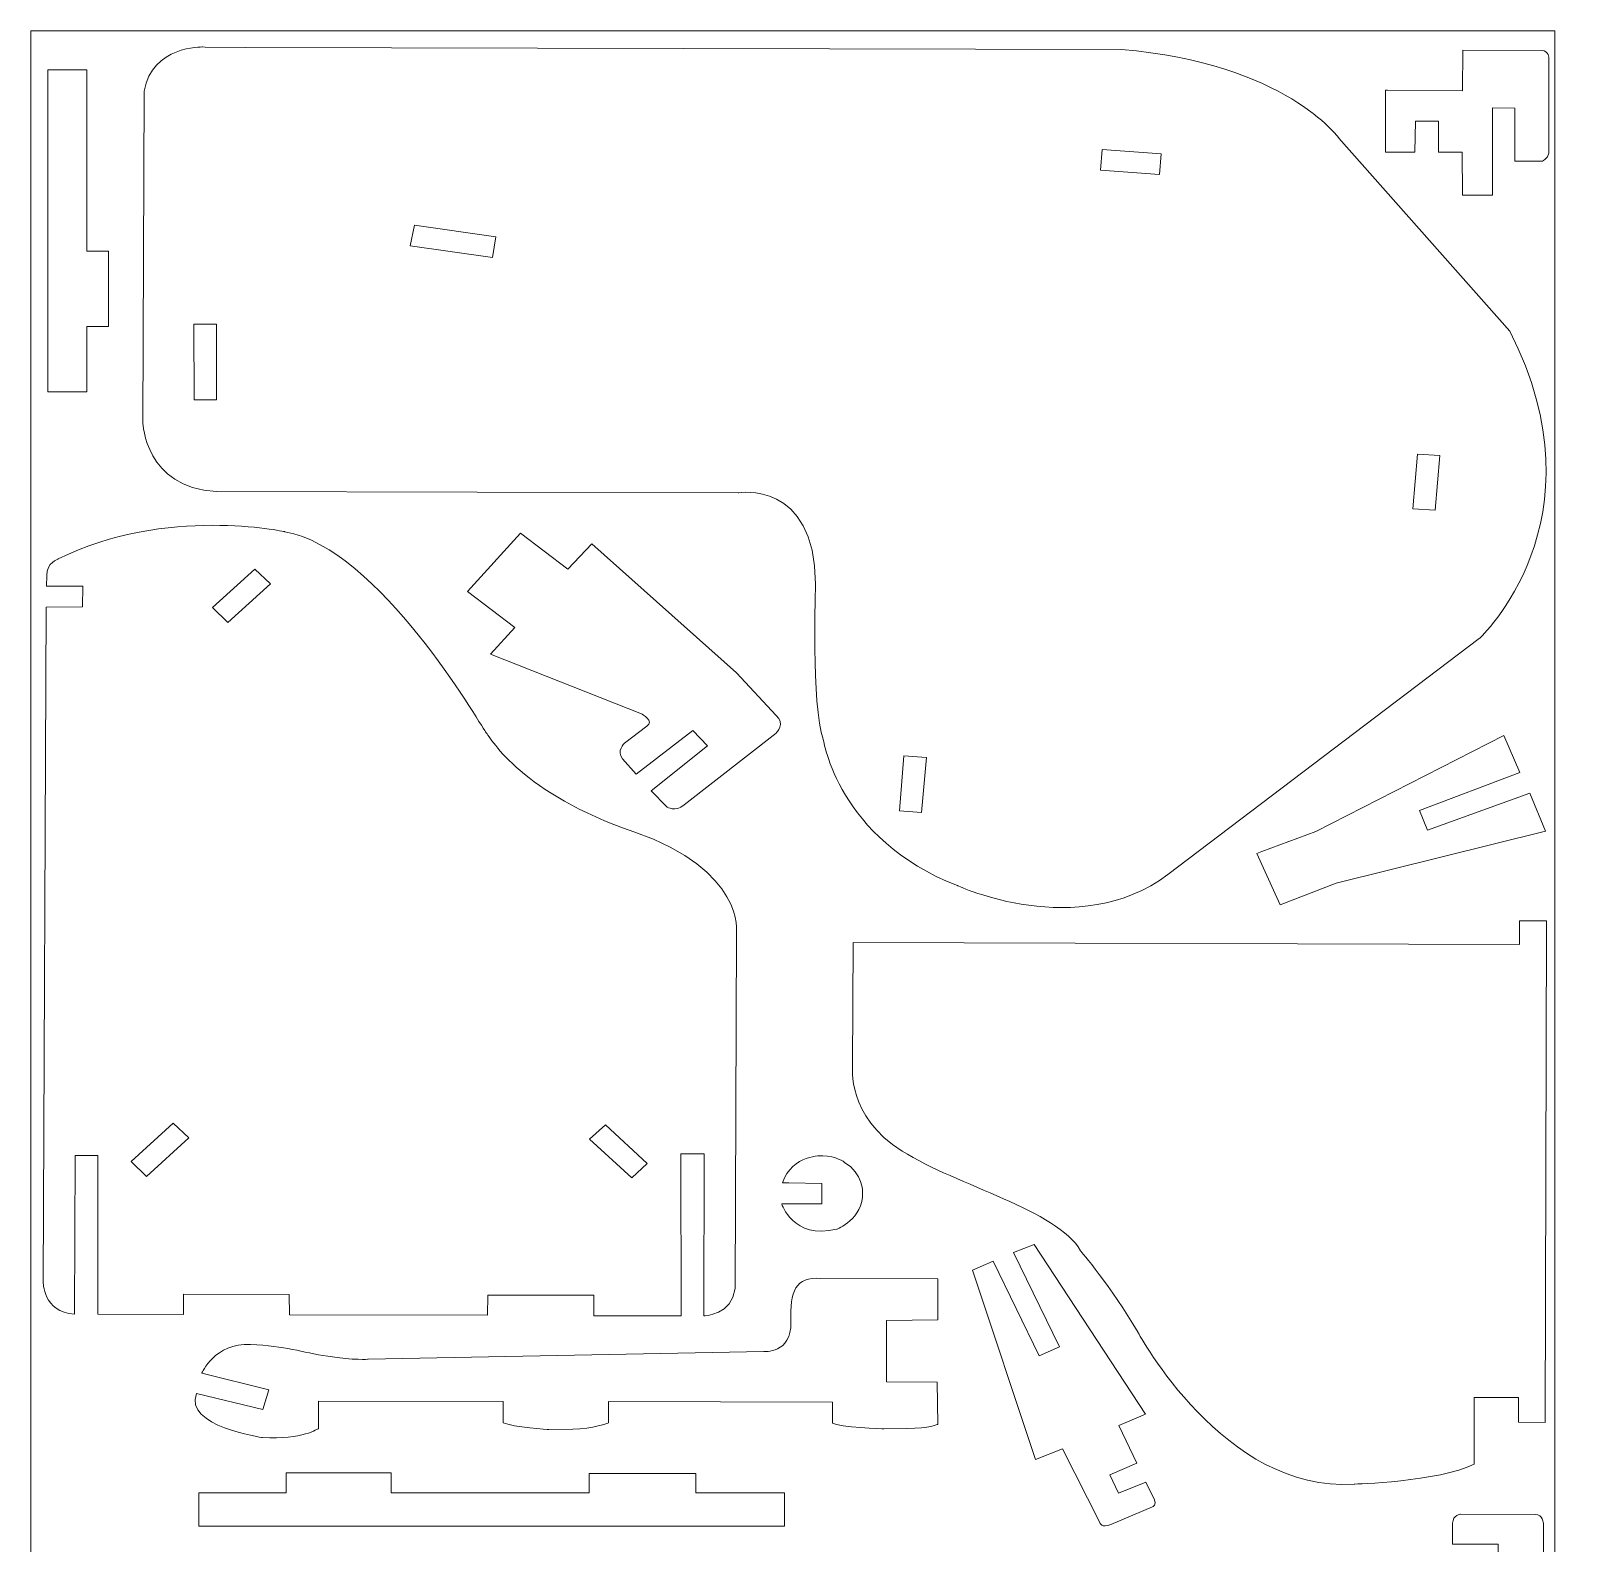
# Model space of a CAD drawing. Header units: millimetres. Extents: x -291 to 122, y -94 to 216.
# Drawn here: x -291.3 to -84.6, y 12.8 to 216.2 of the extents above; entities that cross this region are included whole.
import ezdxf

# ---------------------------------------------------------------- set-up
doc = ezdxf.new("R2010")
doc.units = ezdxf.units.MM
doc.header["$MEASUREMENT"] = 0
doc.layers.add('layer 1', color=7, linetype='Continuous')

msp = doc.modelspace()

# ---------------------------------------------------------------- linework, layer by layer
at = {"layer": 'layer 1', "color": 250, "lineweight": 20}
msp.add_lwpolyline([(-291.261, -94.1381), (-86.261, -94.1381), (-86.261, 216.2479), (-291.261, 216.2479), (-291.261, -94.1381)], close=True, dxfattribs=at)
for points, knots in [([(-268.1651, 214.063), (-268.1651, 214.063), (-274.9611, 214.2491), (-275.9852, 208.1047), (-275.9852, 208.1047), (-275.9852, 208.1047), (-276.1714, 163.5112), (-276.1714, 163.5112), (-276.1714, 163.5112), (-276.1714, 163.5112), (-275.892, 154.7598), (-266.303, 154.2945), (-266.303, 154.2945), (-266.303, 154.2945), (-196.1077, 154.1083), (-196.1077, 154.1083), (-196.1077, 154.1083), (-196.1077, 154.1083), (-185.7737, 155.8772), (-185.6806, 141.8193), (-185.6806, 141.8193), (-185.6806, 141.8193), (-186.2849, 125.4343), (-184.6558, 120.9656), (-184.6558, 120.9656), (-184.6558, 120.9656), (-182.7003, 107.513), (-166.5945, 101.2754), (-166.5945, 101.2754), (-166.5945, 101.2754), (-150.3958, 93.7339), (-138.2931, 102.7645), (-138.2931, 102.7645), (-138.2931, 102.7645), (-96.3985, 134.5108), (-96.3985, 134.5108), (-96.3985, 134.5108), (-96.3985, 134.5108), (-79.2682, 150.3372), (-92.3018, 175.8459), (-92.3018, 175.8459), (-92.3018, 175.8459), (-115.2966, 201.8203), (-115.2966, 201.8203), (-115.2966, 201.8203), (-115.2966, 201.8203), (-122.4651, 211.8749), (-144.5292, 213.7368), (-144.5292, 213.7368), (-144.5292, 213.7368), (-262.388, 214.0146), (-262.388, 214.0146), (-262.388, 214.0146), (-262.388, 214.0146), (-267.7761, 214.0496), (-267.7761, 214.0496), (-267.7761, 214.0496), (-267.7761, 214.0496), (-268.1651, 214.063), (-268.1651, 214.063)], [0, 0, 0, 0, 0.0625, 0.0625, 0.0625, 0.0625, 0.125, 0.125, 0.125, 0.125, 0.1875, 0.1875, 0.1875, 0.1875, 0.25, 0.25, 0.25, 0.25, 0.3125, 0.3125, 0.3125, 0.3125, 0.375, 0.375, 0.375, 0.375, 0.4375, 0.4375, 0.4375, 0.4375, 0.5, 0.5, 0.5, 0.5, 0.5625, 0.5625, 0.5625, 0.5625, 0.625, 0.625, 0.625, 0.625, 0.6875, 0.6875, 0.6875, 0.6875, 0.75, 0.75, 0.75, 0.75, 0.8125, 0.8125, 0.8125, 0.8125, 0.875, 0.875, 0.875, 0.875, 1, 1, 1, 1]), ([(-109.019, 208.2426), (-109.019, 208.2426), (-109.019, 199.9336), (-109.019, 199.9336), (-109.019, 199.9336), (-109.019, 199.9336), (-105.0623, 199.9336), (-105.0623, 199.9336), (-105.0623, 199.9336), (-105.0623, 199.9336), (-104.9868, 204.1056), (-104.9868, 204.1056), (-104.9868, 204.1056), (-104.9868, 204.1056), (-101.8971, 204.088), (-101.8971, 204.088), (-101.8971, 204.088), (-101.8971, 204.088), (-101.9083, 199.9132), (-101.9083, 199.9132), (-101.9083, 199.9132), (-101.9083, 199.9132), (-98.6841, 199.9188), (-98.6841, 199.9188), (-98.6841, 199.9188), (-98.6841, 199.9188), (-98.6543, 194.1176), (-98.6543, 194.1176), (-98.6543, 194.1176), (-98.6543, 194.1176), (-94.6394, 194.1347), (-94.6394, 194.1347), (-94.6394, 194.1347), (-94.6394, 194.1347), (-94.6184, 205.8853), (-94.6184, 205.8853), (-94.6184, 205.8853), (-94.6184, 205.8853), (-91.6244, 205.8563), (-91.6244, 205.8563), (-91.6244, 205.8563), (-91.6244, 205.8563), (-91.6244, 198.7109), (-91.6244, 198.7109), (-91.6244, 198.7109), (-91.6244, 198.7109), (-87.8975, 198.7105), (-87.8975, 198.7105), (-87.8975, 198.7105), (-87.8975, 198.7105), (-87.176, 199.0595), (-87.0363, 199.781), (-87.0363, 199.781), (-87.0363, 199.781), (-87.0303, 212.518), (-87.0303, 212.518), (-87.0303, 212.518), (-87.0303, 212.518), (-86.9839, 213.5829), (-88.0254, 213.5771), (-88.0254, 213.5771), (-88.0254, 213.5771), (-98.6385, 213.6179), (-98.6385, 213.6179), (-98.6385, 213.6179), (-98.6385, 213.6179), (-98.642, 208.1746), (-98.642, 208.1746), (-98.642, 208.1746), (-98.642, 208.1746), (-108.7669, 208.2502), (-108.7669, 208.2502), (-108.7669, 208.2502), (-108.7669, 208.2502), (-109.019, 208.2426), (-109.019, 208.2426)], [0, 0, 0, 0, 0.05, 0.05, 0.05, 0.05, 0.1, 0.1, 0.1, 0.1, 0.15, 0.15, 0.15, 0.15, 0.2, 0.2, 0.2, 0.2, 0.25, 0.25, 0.25, 0.25, 0.3, 0.3, 0.3, 0.3, 0.35, 0.35, 0.35, 0.35, 0.4, 0.4, 0.4, 0.4, 0.45, 0.45, 0.45, 0.45, 0.5, 0.5, 0.5, 0.5, 0.55, 0.55, 0.55, 0.55, 0.6, 0.6, 0.6, 0.6, 0.65, 0.65, 0.65, 0.65, 0.7, 0.7, 0.7, 0.7, 0.75, 0.75, 0.75, 0.75, 0.8, 0.8, 0.8, 0.8, 0.85, 0.85, 0.85, 0.85, 0.9, 0.9, 0.9, 0.9, 1, 1, 1, 1]), ([(-288.9417, 210.9965), (-288.9417, 210.9965), (-283.7283, 210.9965), (-283.7283, 210.9965), (-283.7283, 210.9965), (-283.7283, 210.9965), (-283.7283, 186.605), (-283.7283, 186.605), (-283.7283, 186.605), (-283.7283, 186.605), (-280.7959, 186.605), (-280.7959, 186.605), (-280.7959, 186.605), (-280.7959, 186.605), (-280.7959, 176.4574), (-280.7959, 176.4574), (-280.7959, 176.4574), (-280.7959, 176.4574), (-283.7283, 176.4574), (-283.7283, 176.4574), (-283.7283, 176.4574), (-283.7283, 176.4574), (-283.7283, 167.7063), (-283.7283, 167.7063), (-283.7283, 167.7063), (-283.7283, 167.7063), (-288.9417, 167.7063), (-288.9417, 167.7063), (-288.9417, 167.7063), (-288.9417, 167.7063), (-288.9417, 210.9965), (-288.9417, 210.9965)], [0, 0, 0, 0, 0.11111111, 0.11111111, 0.11111111, 0.11111111, 0.22222222, 0.22222222, 0.22222222, 0.22222222, 0.33333333, 0.33333333, 0.33333333, 0.33333333, 0.44444444, 0.44444444, 0.44444444, 0.44444444, 0.55555556, 0.55555556, 0.55555556, 0.55555556, 0.66666667, 0.66666667, 0.66666667, 0.66666667, 0.77777778, 0.77777778, 0.77777778, 0.77777778, 1, 1, 1, 1]), ([(-147.1513, 200.2904), (-147.1513, 200.2904), (-139.1798, 199.7084), (-139.1798, 199.7084), (-139.1798, 199.7084), (-139.1798, 199.7084), (-139.4008, 196.9155), (-139.4008, 196.9155), (-139.4008, 196.9155), (-139.4008, 196.9155), (-147.3724, 197.5089), (-147.3724, 197.5089), (-147.3724, 197.5089), (-147.3724, 197.5089), (-147.1513, 200.2904), (-147.1513, 200.2904)], [0, 0, 0, 0, 0.2, 0.2, 0.2, 0.2, 0.4, 0.4, 0.4, 0.4, 0.6, 0.6, 0.6, 0.6, 1, 1, 1, 1]), ([(-239.6561, 190.1074), (-239.6561, 190.1074), (-228.7054, 188.5132), (-228.7054, 188.5132), (-228.7054, 188.5132), (-228.7054, 188.5132), (-229.1243, 185.7551), (-229.1243, 185.7551), (-229.1243, 185.7551), (-229.1243, 185.7551), (-240.203, 187.3378), (-240.203, 187.3378), (-240.203, 187.3378), (-240.203, 187.3378), (-239.6561, 190.1074), (-239.6561, 190.1074)], [0, 0, 0, 0, 0.2, 0.2, 0.2, 0.2, 0.4, 0.4, 0.4, 0.4, 0.6, 0.6, 0.6, 0.6, 1, 1, 1, 1]), ([(-269.2986, 176.8009), (-269.2986, 176.8009), (-266.2613, 176.7775), (-266.2613, 176.7775), (-266.2613, 176.7775), (-266.2613, 176.7775), (-266.2905, 166.5891), (-266.2905, 166.5891), (-266.2905, 166.5891), (-266.2905, 166.5891), (-269.2697, 166.6123), (-269.2697, 166.6123), (-269.2697, 166.6123), (-269.2697, 166.6123), (-269.2986, 176.8009), (-269.2986, 176.8009)], [0, 0, 0, 0, 0.2, 0.2, 0.2, 0.2, 0.4, 0.4, 0.4, 0.4, 0.6, 0.6, 0.6, 0.6, 1, 1, 1, 1]), ([(-104.7213, 159.3157), (-104.7213, 159.3157), (-101.7074, 159.1178), (-101.7074, 159.1178), (-101.7074, 159.1178), (-101.7074, 159.1178), (-102.3591, 151.7748), (-102.3591, 151.7748), (-102.3591, 151.7748), (-102.3591, 151.7748), (-105.3614, 151.9377), (-105.3614, 151.9377), (-105.3614, 151.9377), (-105.3614, 151.9377), (-104.7213, 159.3157), (-104.7213, 159.3157)], [0, 0, 0, 0, 0.2, 0.2, 0.2, 0.2, 0.4, 0.4, 0.4, 0.4, 0.6, 0.6, 0.6, 0.6, 1, 1, 1, 1]), ([(-284.2558, 141.5482), (-284.2558, 141.5482), (-284.2906, 138.7785), (-284.2906, 138.7785), (-284.2906, 138.7785), (-284.2906, 138.7785), (-289.2015, 138.7435), (-289.2015, 138.7435), (-289.2015, 138.7435), (-289.2015, 138.7435), (-289.5854, 47.9854), (-289.5854, 47.9854), (-289.5854, 47.9854), (-289.5854, 47.9854), (-289.6319, 43.9358), (-285.3727, 43.6332), (-285.3727, 43.6332), (-285.3727, 43.6332), (-285.2797, 64.999), (-285.2797, 64.999), (-285.2797, 64.999), (-285.2797, 64.999), (-282.254, 64.999), (-282.254, 64.999), (-282.254, 64.999), (-282.254, 64.999), (-282.2303, 43.6562), (-282.2303, 43.6562), (-282.2303, 43.6562), (-282.2303, 43.6562), (-270.7094, 43.6098), (-270.7094, 43.6098), (-270.7094, 43.6098), (-270.7094, 43.6098), (-270.7326, 46.3328), (-270.7326, 46.3328), (-270.7326, 46.3328), (-270.7326, 46.3328), (-256.4887, 46.3098), (-256.4887, 46.3098), (-256.4887, 46.3098), (-256.4887, 46.3098), (-256.4422, 43.5633), (-256.4422, 43.5633), (-256.4422, 43.5633), (-256.4422, 43.5633), (-229.8035, 43.4935), (-229.8035, 43.4935), (-229.8035, 43.4935), (-229.8035, 43.4935), (-229.7571, 46.2049), (-229.7571, 46.2049), (-229.7571, 46.2049), (-229.7571, 46.2049), (-215.5128, 46.1933), (-215.5128, 46.1933), (-215.5128, 46.1933), (-215.5128, 46.1933), (-215.5012, 43.412), (-215.5012, 43.412), (-215.5012, 43.412), (-215.5012, 43.412), (-203.7826, 43.4354), (-203.7826, 43.4354), (-203.7826, 43.4354), (-203.7826, 43.4354), (-203.7936, 65.2089), (-203.7936, 65.2089), (-203.7936, 65.2089), (-203.7936, 65.2089), (-200.6749, 65.1973), (-200.6749, 65.1973), (-200.6749, 65.1973), (-200.6749, 65.1973), (-200.7212, 43.4066), (-200.7212, 43.4066), (-200.7212, 43.4066), (-200.7212, 43.4066), (-196.869, 43.5347), (-196.5198, 47.1189), (-196.5198, 47.1189), (-196.5198, 47.1189), (-196.3326, 94.901), (-196.3326, 94.901), (-196.3326, 94.901), (-196.3326, 94.901), (-195.1452, 103.3494), (-210.134, 108.5164), (-210.134, 108.5164), (-225.1229, 113.6833), (-229.2425, 120.8052), (-230.0803, 121.9688), (-230.0803, 121.9688), (-230.9181, 123.1324), (-244.4171, 146.6395), (-257.0784, 148.8738), (-257.0784, 148.8738), (-257.0784, 148.8738), (-273.0443, 152.3879), (-287.5677, 145.2194), (-287.5677, 145.2194), (-287.5677, 145.2194), (-289.1275, 144.696), (-289.1041, 142.9969), (-289.1041, 142.9969), (-289.1041, 142.9969), (-289.1389, 141.5655), (-289.1389, 141.5655), (-289.1389, 141.5655), (-289.1389, 141.5655), (-284.2558, 141.5482), (-284.2558, 141.5482)], [0, 0, 0, 0, 0.03448276, 0.03448276, 0.03448276, 0.03448276, 0.06896552, 0.06896552, 0.06896552, 0.06896552, 0.10344828, 0.10344828, 0.10344828, 0.10344828, 0.13793103, 0.13793103, 0.13793103, 0.13793103, 0.17241379, 0.17241379, 0.17241379, 0.17241379, 0.20689655, 0.20689655, 0.20689655, 0.20689655, 0.24137931, 0.24137931, 0.24137931, 0.24137931, 0.27586207, 0.27586207, 0.27586207, 0.27586207, 0.31034483, 0.31034483, 0.31034483, 0.31034483, 0.34482759, 0.34482759, 0.34482759, 0.34482759, 0.37931034, 0.37931034, 0.37931034, 0.37931034, 0.4137931, 0.4137931, 0.4137931, 0.4137931, 0.44827586, 0.44827586, 0.44827586, 0.44827586, 0.48275862, 0.48275862, 0.48275862, 0.48275862, 0.51724138, 0.51724138, 0.51724138, 0.51724138, 0.55172414, 0.55172414, 0.55172414, 0.55172414, 0.5862069, 0.5862069, 0.5862069, 0.5862069, 0.62068966, 0.62068966, 0.62068966, 0.62068966, 0.65517241, 0.65517241, 0.65517241, 0.65517241, 0.68965517, 0.68965517, 0.68965517, 0.68965517, 0.72413793, 0.72413793, 0.72413793, 0.72413793, 0.75862069, 0.75862069, 0.75862069, 0.75862069, 0.79310345, 0.79310345, 0.79310345, 0.79310345, 0.82758621, 0.82758621, 0.82758621, 0.82758621, 0.86206897, 0.86206897, 0.86206897, 0.86206897, 0.89655172, 0.89655172, 0.89655172, 0.89655172, 0.93103448, 0.93103448, 0.93103448, 0.93103448, 1, 1, 1, 1]), ([(-225.4003, 148.6889), (-225.4003, 148.6889), (-232.5108, 140.8452), (-232.5108, 140.8452), (-232.5108, 140.8452), (-232.5108, 140.8452), (-226.1574, 135.9803), (-226.1574, 135.9803), (-226.1574, 135.9803), (-226.1574, 135.9803), (-229.4216, 132.3905), (-229.4216, 132.3905), (-229.4216, 132.3905), (-229.4216, 132.3905), (-209.1033, 124.3608), (-209.1033, 124.3608), (-209.1033, 124.3608), (-209.1033, 124.3608), (-207.2646, 123.4063), (-208.405, 122.7315), (-208.405, 122.7315), (-208.405, 122.7315), (-211.3837, 120.4273), (-211.3837, 120.4273), (-211.3837, 120.4273), (-211.3837, 120.4273), (-212.5239, 119.4032), (-211.6629, 118.3327), (-211.6629, 118.3327), (-211.6629, 118.3327), (-209.801, 116.2845), (-209.801, 116.2845), (-209.801, 116.2845), (-209.801, 116.2845), (-202.2134, 122.1497), (-202.2134, 122.1497), (-202.2134, 122.1497), (-202.2134, 122.1497), (-200.2351, 120.0782), (-200.2351, 120.0782), (-200.2351, 120.0782), (-200.2351, 120.0782), (-207.7994, 114.0269), (-207.7994, 114.0269), (-207.7994, 114.0269), (-207.7994, 114.0269), (-205.6814, 111.8622), (-205.6814, 111.8622), (-205.6814, 111.8622), (-205.6814, 111.8622), (-204.5178, 111.1175), (-203.354, 112.1416), (-203.354, 112.1416), (-203.354, 112.1416), (-190.9723, 121.8001), (-190.9723, 121.8001), (-190.9723, 121.8001), (-190.9723, 121.8001), (-189.6922, 123.1036), (-190.9955, 124.1741), (-190.9955, 124.1741), (-190.9955, 124.1741), (-196.325, 129.8996), (-196.325, 129.8996), (-196.325, 129.8996), (-196.325, 129.8996), (-215.7825, 147.2623), (-215.7825, 147.2623), (-215.7825, 147.2623), (-215.7825, 147.2623), (-219.0175, 143.8408), (-219.0175, 143.8408), (-219.0175, 143.8408), (-219.0175, 143.8408), (-225.4003, 148.6889), (-225.4003, 148.6889)], [0, 0, 0, 0, 0.05, 0.05, 0.05, 0.05, 0.1, 0.1, 0.1, 0.1, 0.15, 0.15, 0.15, 0.15, 0.2, 0.2, 0.2, 0.2, 0.25, 0.25, 0.25, 0.25, 0.3, 0.3, 0.3, 0.3, 0.35, 0.35, 0.35, 0.35, 0.4, 0.4, 0.4, 0.4, 0.45, 0.45, 0.45, 0.45, 0.5, 0.5, 0.5, 0.5, 0.55, 0.55, 0.55, 0.55, 0.6, 0.6, 0.6, 0.6, 0.65, 0.65, 0.65, 0.65, 0.7, 0.7, 0.7, 0.7, 0.75, 0.75, 0.75, 0.75, 0.8, 0.8, 0.8, 0.8, 0.85, 0.85, 0.85, 0.85, 0.9, 0.9, 0.9, 0.9, 1, 1, 1, 1]), ([(-266.8028, 138.6725), (-266.8028, 138.6725), (-264.7314, 136.6825), (-264.7314, 136.6825), (-264.7314, 136.6825), (-264.7314, 136.6825), (-259.0177, 141.8726), (-259.0177, 141.8726), (-259.0177, 141.8726), (-259.0177, 141.8726), (-261.1009, 143.8394), (-261.1009, 143.8394), (-261.1009, 143.8394), (-261.1009, 143.8394), (-266.8028, 138.6725), (-266.8028, 138.6725)], [0, 0, 0, 0, 0.2, 0.2, 0.2, 0.2, 0.4, 0.4, 0.4, 0.4, 0.6, 0.6, 0.6, 0.6, 1, 1, 1, 1]), ([(-126.3352, 105.6028), (-126.3352, 105.6028), (-123.17, 98.6903), (-123.17, 98.6903), (-123.17, 98.6903), (-123.17, 98.6903), (-115.6523, 101.6229), (-115.6523, 101.6229), (-115.6523, 101.6229), (-115.6523, 101.6229), (-87.4904, 108.5818), (-87.4904, 108.5818), (-87.4904, 108.5818), (-87.4904, 108.5818), (-89.585, 113.7023), (-89.585, 113.7023), (-89.585, 113.7023), (-89.585, 113.7023), (-103.3635, 108.7215), (-103.3635, 108.7215), (-103.3635, 108.7215), (-103.3635, 108.7215), (-104.434, 111.3747), (-104.434, 111.3747), (-104.434, 111.3747), (-104.434, 111.3747), (-90.935, 116.4952), (-90.935, 116.4952), (-90.935, 116.4952), (-90.935, 116.4952), (-93.1227, 121.4758), (-93.1227, 121.4758), (-93.1227, 121.4758), (-93.1227, 121.4758), (-118.3988, 108.5354), (-118.3988, 108.5354), (-118.3988, 108.5354), (-118.3988, 108.5354), (-125.6603, 105.882), (-125.6603, 105.882), (-125.6603, 105.882), (-125.6603, 105.882), (-126.3352, 105.6028), (-126.3352, 105.6028)], [0, 0, 0, 0, 0.08333333, 0.08333333, 0.08333333, 0.08333333, 0.16666667, 0.16666667, 0.16666667, 0.16666667, 0.25, 0.25, 0.25, 0.25, 0.33333333, 0.33333333, 0.33333333, 0.33333333, 0.41666667, 0.41666667, 0.41666667, 0.41666667, 0.5, 0.5, 0.5, 0.5, 0.58333333, 0.58333333, 0.58333333, 0.58333333, 0.66666667, 0.66666667, 0.66666667, 0.66666667, 0.75, 0.75, 0.75, 0.75, 0.83333333, 0.83333333, 0.83333333, 0.83333333, 1, 1, 1, 1]), ([(-173.7996, 118.7255), (-173.7996, 118.7255), (-170.7738, 118.516), (-170.7738, 118.516), (-170.7738, 118.516), (-170.7738, 118.516), (-171.4254, 111.1261), (-171.4254, 111.1261), (-171.4254, 111.1261), (-171.4254, 111.1261), (-174.393, 111.3241), (-174.393, 111.3241), (-174.393, 111.3241), (-174.393, 111.3241), (-173.7996, 118.7255), (-173.7996, 118.7255)], [0, 0, 0, 0, 0.2, 0.2, 0.2, 0.2, 0.4, 0.4, 0.4, 0.4, 0.6, 0.6, 0.6, 0.6, 1, 1, 1, 1]), ([(-87.363, 96.5432), (-87.363, 96.5432), (-90.9851, 96.5377), (-90.9851, 96.5377), (-90.9851, 96.5377), (-90.9851, 96.5377), (-91.0083, 93.3491), (-91.0083, 93.3491), (-91.0083, 93.3491), (-91.0083, 93.3491), (-180.6119, 93.64), (-180.6119, 93.64), (-180.6119, 93.64), (-180.6119, 93.64), (-180.7056, 76.9868), (-180.7056, 76.9868), (-180.7056, 76.9868), (-180.7056, 76.9868), (-181.5434, 70.2838), (-174.0491, 65.5824), (-174.0491, 65.5824), (-166.5547, 60.881), (-153.1954, 57.6692), (-150.03, 52.1764), (-150.03, 52.1764), (-150.03, 52.1764), (-145.934, 47.335), (-142.3031, 41.1905), (-142.3031, 41.1905), (-142.3031, 41.1905), (-130.6658, 19.4991), (-113.2566, 20.8024), (-113.2566, 20.8024), (-113.2566, 20.8024), (-101.8753, 21.0816), (-97.0808, 23.4788), (-97.0808, 23.4788), (-97.0808, 23.4788), (-97.104, 32.4394), (-97.104, 32.4394), (-97.104, 32.4394), (-97.104, 32.4394), (-91.1227, 32.4395), (-91.1227, 32.4395), (-91.1227, 32.4395), (-91.1227, 32.4395), (-91.1227, 29.1111), (-91.1227, 29.1111), (-91.1227, 29.1111), (-91.1227, 29.1111), (-87.55, 29.0995), (-87.55, 29.0995), (-87.55, 29.0995), (-87.55, 29.0995), (-87.3629, 96.0369), (-87.3629, 96.0369), (-87.3629, 96.0369), (-87.3629, 96.0369), (-87.363, 96.5432), (-87.363, 96.5432)], [0, 0, 0, 0, 0.0625, 0.0625, 0.0625, 0.0625, 0.125, 0.125, 0.125, 0.125, 0.1875, 0.1875, 0.1875, 0.1875, 0.25, 0.25, 0.25, 0.25, 0.3125, 0.3125, 0.3125, 0.3125, 0.375, 0.375, 0.375, 0.375, 0.4375, 0.4375, 0.4375, 0.4375, 0.5, 0.5, 0.5, 0.5, 0.5625, 0.5625, 0.5625, 0.5625, 0.625, 0.625, 0.625, 0.625, 0.6875, 0.6875, 0.6875, 0.6875, 0.75, 0.75, 0.75, 0.75, 0.8125, 0.8125, 0.8125, 0.8125, 0.875, 0.875, 0.875, 0.875, 1, 1, 1, 1]), ([(-272.1205, 69.3491), (-272.1205, 69.3491), (-270.0027, 67.3824), (-270.0027, 67.3824), (-270.0027, 67.3824), (-270.0027, 67.3824), (-275.6816, 62.1806), (-275.6816, 62.1806), (-275.6816, 62.1806), (-275.6816, 62.1806), (-277.753, 64.1705), (-277.753, 64.1705), (-277.753, 64.1705), (-277.753, 64.1705), (-272.1205, 69.3491), (-272.1205, 69.3491)], [0, 0, 0, 0, 0.2, 0.2, 0.2, 0.2, 0.4, 0.4, 0.4, 0.4, 0.6, 0.6, 0.6, 0.6, 1, 1, 1, 1]), ([(-213.9579, 69.0931), (-213.9579, 69.0931), (-208.3373, 63.9146), (-208.3373, 63.9146), (-208.3373, 63.9146), (-208.3373, 63.9146), (-210.4087, 61.9828), (-210.4087, 61.9828), (-210.4087, 61.9828), (-210.4087, 61.9828), (-216.1108, 67.1614), (-216.1108, 67.1614), (-216.1108, 67.1614), (-216.1108, 67.1614), (-213.9579, 69.0931), (-213.9579, 69.0931)], [0, 0, 0, 0, 0.2, 0.2, 0.2, 0.2, 0.4, 0.4, 0.4, 0.4, 0.6, 0.6, 0.6, 0.6, 1, 1, 1, 1]), ([(-184.8215, 61.2105), (-184.8215, 61.2105), (-184.8448, 58.4756), (-184.8448, 58.4756), (-184.8448, 58.4756), (-184.8448, 58.4756), (-190.2328, 58.4874), (-190.2328, 58.4874), (-190.2328, 58.4874), (-190.2328, 58.4874), (-188.755, 53.6463), (-182.8432, 55.0777), (-182.8432, 55.0777), (-182.8432, 55.0777), (-179.2357, 56.3808), (-179.3636, 60.0467), (-179.3636, 60.0467), (-179.3636, 60.0467), (-179.282, 62.5604), (-181.7841, 64.0616), (-181.7841, 64.0616), (-181.7841, 64.0616), (-182.9477, 64.9577), (-184.7167, 64.9461), (-184.7167, 64.9461), (-184.7167, 64.9461), (-188.8713, 65.1788), (-190.1282, 61.292), (-190.1282, 61.292), (-190.1282, 61.292), (-189.3018, 61.292), (-189.3018, 61.292), (-189.3018, 61.292), (-189.3018, 61.292), (-184.8215, 61.2105), (-184.8215, 61.2105)], [0, 0, 0, 0, 0.1, 0.1, 0.1, 0.1, 0.2, 0.2, 0.2, 0.2, 0.3, 0.3, 0.3, 0.3, 0.4, 0.4, 0.4, 0.4, 0.5, 0.5, 0.5, 0.5, 0.6, 0.6, 0.6, 0.6, 0.7, 0.7, 0.7, 0.7, 0.8, 0.8, 0.8, 0.8, 1, 1, 1, 1]), ([(-164.5646, 49.5668), (-164.5646, 49.5668), (-156.0926, 24.1048), (-156.0926, 24.1048), (-156.0926, 24.1048), (-156.0926, 24.1048), (-152.4619, 25.5478), (-152.4619, 25.5478), (-152.4619, 25.5478), (-152.4619, 25.5478), (-147.4574, 15.6214), (-147.4574, 15.6214), (-147.4574, 15.6214), (-147.4574, 15.6214), (-147.248, 14.8184), (-145.9562, 15.3422), (-145.9562, 15.3422), (-145.9562, 15.3422), (-140.3585, 17.7278), (-140.3585, 17.7278), (-140.3585, 17.7278), (-140.3585, 17.7278), (-139.7998, 18.0654), (-140.0792, 18.6588), (-140.0792, 18.6588), (-140.0792, 18.6588), (-141.2546, 21.0444), (-141.2546, 21.0444), (-141.2546, 21.0444), (-141.2546, 21.0444), (-144.9321, 19.5782), (-144.9321, 19.5782), (-144.9321, 19.5782), (-144.9321, 19.5782), (-146.0958, 22.0453), (-146.0958, 22.0453), (-146.0958, 22.0453), (-146.0958, 22.0453), (-142.4706, 23.6277), (-142.4706, 23.6277), (-142.4706, 23.6277), (-142.4706, 23.6277), (-144.8844, 28.6669), (-144.8844, 28.6669), (-144.8844, 28.6669), (-144.8844, 28.6669), (-141.323, 30.1975), (-141.323, 30.1975), (-141.323, 30.1975), (-141.323, 30.1975), (-156.2816, 53.0186), (-156.2816, 53.0186), (-156.2816, 53.0186), (-156.2816, 53.0186), (-159.0629, 51.9247), (-159.0629, 51.9247), (-159.0629, 51.9247), (-159.0629, 51.9247), (-152.8606, 39.2409), (-152.8606, 39.2409), (-152.8606, 39.2409), (-152.8606, 39.2409), (-155.5953, 38.0539), (-155.5953, 38.0539), (-155.5953, 38.0539), (-155.5953, 38.0539), (-161.8095, 50.7964), (-161.8095, 50.7964), (-161.8095, 50.7964), (-161.8095, 50.7964), (-164.5646, 49.5668), (-164.5646, 49.5668)], [0, 0, 0, 0, 0.05263158, 0.05263158, 0.05263158, 0.05263158, 0.10526316, 0.10526316, 0.10526316, 0.10526316, 0.15789474, 0.15789474, 0.15789474, 0.15789474, 0.21052632, 0.21052632, 0.21052632, 0.21052632, 0.26315789, 0.26315789, 0.26315789, 0.26315789, 0.31578947, 0.31578947, 0.31578947, 0.31578947, 0.36842105, 0.36842105, 0.36842105, 0.36842105, 0.42105263, 0.42105263, 0.42105263, 0.42105263, 0.47368421, 0.47368421, 0.47368421, 0.47368421, 0.52631579, 0.52631579, 0.52631579, 0.52631579, 0.57894737, 0.57894737, 0.57894737, 0.57894737, 0.63157895, 0.63157895, 0.63157895, 0.63157895, 0.68421053, 0.68421053, 0.68421053, 0.68421053, 0.73684211, 0.73684211, 0.73684211, 0.73684211, 0.78947368, 0.78947368, 0.78947368, 0.78947368, 0.84210526, 0.84210526, 0.84210526, 0.84210526, 0.89473684, 0.89473684, 0.89473684, 0.89473684, 1, 1, 1, 1]), ([(-169.2502, 42.8834), (-169.2502, 42.8834), (-176.1511, 42.8135), (-176.1511, 42.8135), (-176.1511, 42.8135), (-176.1511, 42.8135), (-176.134, 34.5569), (-176.134, 34.5569), (-176.134, 34.5569), (-176.134, 34.5569), (-169.3318, 34.5104), (-169.3318, 34.5104), (-169.3318, 34.5104), (-169.3318, 34.5104), (-169.2442, 28.8375), (-169.2442, 28.8375), (-169.2442, 28.8375), (-169.2442, 28.8375), (-170.2965, 28.2613), (-173.4036, 28.2729), (-173.4036, 28.2729), (-173.4036, 28.2729), (-176.4875, 28.2381), (-176.4875, 28.2381), (-176.4875, 28.2381), (-176.4875, 28.2381), (-182.574, 28.4009), (-183.3886, 28.9944), (-183.3886, 28.9944), (-183.3886, 28.9944), (-183.4, 31.7988), (-183.4, 31.7988), (-183.4, 31.7988), (-183.4, 31.7988), (-213.5279, 31.8804), (-213.5279, 31.8804), (-213.5279, 31.8804), (-213.5279, 31.8804), (-213.5279, 29.0177), (-213.5279, 29.0177), (-213.5279, 29.0177), (-213.5279, 29.0177), (-215.6806, 28.2267), (-218.3573, 28.1684), (-218.3573, 28.1684), (-218.3573, 28.1684), (-221.5692, 28.145), (-221.5692, 28.145), (-221.5692, 28.145), (-221.5692, 28.145), (-226.387, 28.4242), (-227.7137, 29.0527), (-227.7137, 29.0527), (-227.7137, 29.0527), (-227.7256, 31.8806), (-227.7256, 31.8806), (-227.7256, 31.8806), (-227.7256, 31.8806), (-252.536, 31.9274), (-252.536, 31.9274), (-252.536, 31.9274), (-252.536, 31.9274), (-252.5712, 28.2617), (-252.5712, 28.2617), (-252.5712, 28.2617), (-252.5712, 28.2617), (-254.7123, 26.7258), (-260.0887, 27.0516), (-260.0887, 27.0516), (-260.0887, 27.0516), (-270.702, 28.5646), (-268.9796, 32.9635), (-268.9796, 32.9635), (-268.9796, 32.9635), (-260.0189, 30.8454), (-260.0189, 30.8454), (-260.0189, 30.8454), (-260.0189, 30.8454), (-259.2276, 33.4754), (-259.2276, 33.4754), (-259.2276, 33.4754), (-259.2276, 33.4754), (-268.2581, 35.7098), (-268.2581, 35.7098), (-268.2581, 35.7098), (-268.2581, 35.7098), (-266.4543, 39.8295), (-261.7064, 39.5852), (-261.7064, 39.5852), (-256.9586, 39.3408), (-254.8754, 38.5382), (-251.2911, 37.9796), (-251.2911, 37.9796), (-247.7069, 37.421), (-245.8679, 37.5841), (-245.8679, 37.5841), (-245.8679, 37.5841), (-245.8679, 37.5841), (-192.6391, 38.608), (-192.6391, 38.608), (-192.6391, 38.608), (-192.6391, 38.608), (-188.9035, 38.3171), (-189.0082, 42.5764), (-189.0082, 42.5764), (-189.1129, 46.8357), (-188.4148, 48.6275), (-184.9934, 48.4646), (-184.9934, 48.4646), (-184.9934, 48.4646), (-169.2361, 48.4066), (-169.2361, 48.4066), (-169.2361, 48.4066), (-169.2361, 48.4066), (-169.2502, 42.8834), (-169.2502, 42.8834)], [0, 0, 0, 0, 0.03333333, 0.03333333, 0.03333333, 0.03333333, 0.06666667, 0.06666667, 0.06666667, 0.06666667, 0.1, 0.1, 0.1, 0.1, 0.13333333, 0.13333333, 0.13333333, 0.13333333, 0.16666667, 0.16666667, 0.16666667, 0.16666667, 0.2, 0.2, 0.2, 0.2, 0.23333333, 0.23333333, 0.23333333, 0.23333333, 0.26666667, 0.26666667, 0.26666667, 0.26666667, 0.3, 0.3, 0.3, 0.3, 0.33333333, 0.33333333, 0.33333333, 0.33333333, 0.36666667, 0.36666667, 0.36666667, 0.36666667, 0.4, 0.4, 0.4, 0.4, 0.43333333, 0.43333333, 0.43333333, 0.43333333, 0.46666667, 0.46666667, 0.46666667, 0.46666667, 0.5, 0.5, 0.5, 0.5, 0.53333333, 0.53333333, 0.53333333, 0.53333333, 0.56666667, 0.56666667, 0.56666667, 0.56666667, 0.6, 0.6, 0.6, 0.6, 0.63333333, 0.63333333, 0.63333333, 0.63333333, 0.66666667, 0.66666667, 0.66666667, 0.66666667, 0.7, 0.7, 0.7, 0.7, 0.73333333, 0.73333333, 0.73333333, 0.73333333, 0.76666667, 0.76666667, 0.76666667, 0.76666667, 0.8, 0.8, 0.8, 0.8, 0.83333333, 0.83333333, 0.83333333, 0.83333333, 0.86666667, 0.86666667, 0.86666667, 0.86666667, 0.9, 0.9, 0.9, 0.9, 0.93333333, 0.93333333, 0.93333333, 0.93333333, 1, 1, 1, 1]), ([(-268.6401, 19.605), (-268.6401, 19.605), (-256.9098, 19.605), (-256.9098, 19.605), (-256.9098, 19.605), (-256.9098, 19.605), (-256.9098, 22.3048), (-256.9098, 22.3048), (-256.9098, 22.3048), (-256.9098, 22.3048), (-242.759, 22.3048), (-242.759, 22.3048), (-242.759, 22.3048), (-242.759, 22.3048), (-242.759, 19.605), (-242.759, 19.605), (-242.759, 19.605), (-242.759, 19.605), (-216.1331, 19.605), (-216.1331, 19.605), (-216.1331, 19.605), (-216.1331, 19.605), (-216.1331, 22.2118), (-216.1331, 22.2118), (-216.1331, 22.2118), (-216.1331, 22.2118), (-201.7961, 22.2118), (-201.7961, 22.2118), (-201.7961, 22.2118), (-201.7961, 22.2118), (-201.7961, 19.605), (-201.7961, 19.605), (-201.7961, 19.605), (-201.7961, 19.605), (-189.8797, 19.605), (-189.8797, 19.605), (-189.8797, 19.605), (-189.8797, 19.605), (-189.8797, 15.1363), (-189.8797, 15.1363), (-189.8797, 15.1363), (-189.8797, 15.1363), (-268.6401, 15.1363), (-268.6401, 15.1363), (-268.6401, 15.1363), (-268.6401, 15.1363), (-268.6401, 19.605), (-268.6401, 19.605)], [0, 0, 0, 0, 0.07692308, 0.07692308, 0.07692308, 0.07692308, 0.15384615, 0.15384615, 0.15384615, 0.15384615, 0.23076923, 0.23076923, 0.23076923, 0.23076923, 0.30769231, 0.30769231, 0.30769231, 0.30769231, 0.38461538, 0.38461538, 0.38461538, 0.38461538, 0.46153846, 0.46153846, 0.46153846, 0.46153846, 0.53846154, 0.53846154, 0.53846154, 0.53846154, 0.61538462, 0.61538462, 0.61538462, 0.61538462, 0.69230769, 0.69230769, 0.69230769, 0.69230769, 0.76923077, 0.76923077, 0.76923077, 0.76923077, 0.84615385, 0.84615385, 0.84615385, 0.84615385, 1, 1, 1, 1]), ([(-100.0139, 12.7359), (-100.0139, 12.7359), (-93.8823, 12.7243), (-93.8823, 12.7243), (-93.8823, 12.7243), (-93.8823, 12.7243), (-93.9039, 9.9082), (-93.9039, 9.9082), (-93.9039, 9.9082), (-93.9039, 9.9082), (-99.9924, 9.943), (-99.9924, 9.943), (-99.9924, 9.943), (-99.9924, 9.943), (-100.0032, 7.2841), (-100.0032, 7.2841), (-100.0032, 7.2841), (-100.0032, 7.2841), (-99.9709, 6.0911), (-99.0088, 5.9749), (-99.0088, 5.9749), (-99.0088, 5.9749), (-88.6339, 5.9048), (-88.6339, 5.9048), (-88.6339, 5.9048), (-88.6339, 5.9048), (-87.7436, 6.1084), (-87.7401, 7.5922), (-87.7401, 7.5922), (-87.7401, 7.5922), (-87.7433, 15.4706), (-87.7433, 15.4706), (-87.7433, 15.4706), (-87.7433, 15.4706), (-87.9515, 16.7507), (-88.7915, 16.7158), (-88.7915, 16.7158), (-88.7915, 16.7158), (-98.9153, 16.7623), (-98.9153, 16.7623), (-98.9153, 16.7623), (-98.9153, 16.7623), (-99.9637, 16.6344), (-99.9923, 15.552), (-99.9923, 15.552), (-99.9923, 15.552), (-99.9995, 14.9352), (-99.9995, 14.9352), (-99.9995, 14.9352), (-99.9995, 14.9352), (-100.0139, 12.7359), (-100.0139, 12.7359)], [0, 0, 0, 0, 0.07142857, 0.07142857, 0.07142857, 0.07142857, 0.14285714, 0.14285714, 0.14285714, 0.14285714, 0.21428571, 0.21428571, 0.21428571, 0.21428571, 0.28571429, 0.28571429, 0.28571429, 0.28571429, 0.35714286, 0.35714286, 0.35714286, 0.35714286, 0.42857143, 0.42857143, 0.42857143, 0.42857143, 0.5, 0.5, 0.5, 0.5, 0.57142857, 0.57142857, 0.57142857, 0.57142857, 0.64285714, 0.64285714, 0.64285714, 0.64285714, 0.71428571, 0.71428571, 0.71428571, 0.71428571, 0.78571429, 0.78571429, 0.78571429, 0.78571429, 0.85714286, 0.85714286, 0.85714286, 0.85714286, 1, 1, 1, 1])]:
    msp.add_open_spline(points, degree=3, knots=knots, dxfattribs=at)

doc.saveas('drawing.dxf')
